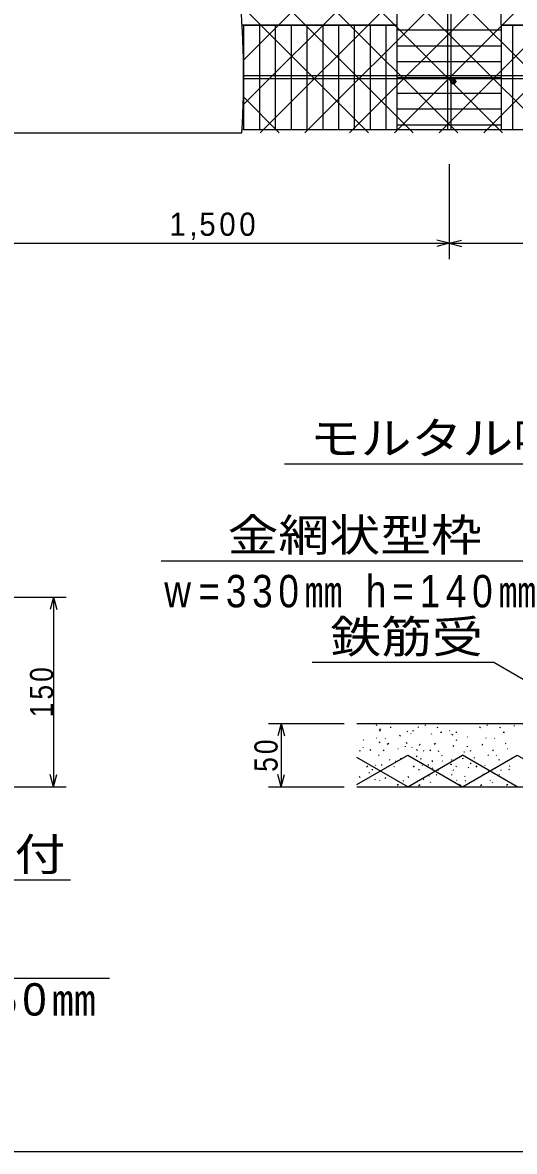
# Model space of a CAD drawing. Units: millimetres at full size, sheet at 1:20, with parts at other scales. Extents: x -7610 to 7610, y -5340 to 5340.
# Drawn here: x -3434 to -1878, y -5340 to -1768 of the extents above; entities that cross this region are included whole.
import ezdxf
from ezdxf.enums import TextEntityAlignment as Align

# ---------------------------------------------------------------- set-up
doc = ezdxf.new("R2010")
doc.units = ezdxf.units.MM
doc.header["$LTSCALE"] = 20
for name, color, linetype in [('0-0_枠', 5, 'Continuous'), ('0-1_菱形金網', 4, 'Continuous'), ('0-2_鉄筋', 2, 'Continuous'), ('0-3_eフレーム', 7, 'Continuous'), ('0-4_主アンカー・補助アンカー', 2, 'Continuous'), ('0-5_分割線', 7, 'Continuous'), ('0-6_寸法', 7, 'Continuous'), ('2-0_法面', 3, 'Continuous'), ('2-4_菱形金網', 4, 'Continuous'), ('2-7_寸法', 7, 'Continuous'), ('2-8_名称', 7, 'Continuous'), ('2-A', 3, 'Continuous'), ('3-0', 2, 'Continuous')]:
    doc.layers.add(name, color=color, linetype=linetype)
doc.styles.add('HGPｺﾞｼｯｸE', font='')
doc.styles.get('HGPｺﾞｼｯｸE').set_extended_font_data('HGPｺﾞｼｯｸE')

msp = doc.modelspace()

# ---------------------------------------------------------------- linework, layer by layer
at = {"layer": '0-0_枠'}
msp.add_line((-6760, -2116.37), (-2740.35, -2116.37), dxfattribs=at)
at = {"layer": '0-1_菱形金網'}
for p, q in [((-2735.52, -1886.59), (165, 1013.94)), ((-2736.34, -2028.82), (165, 872.52)), ((-2682.47, -2116.37), (165, 731.1)), ((-2541.05, -2116.37), (165, 589.67)), ((-2399.63, -2116.37), (165, 448.25)), ((-2258.21, -2116.37), (165, 306.83)), ((-2116.78, -2116.37), (165, 165.41)), ((-1975.36, -2116.37), (165, 23.99)), ((-3398.08, -633.97), (-1915.68, -2116.37)), ((-3274.25, -616.37), (-1774.25, -2116.37)), ((-3132.83, -616.37), (-1632.83, -2116.37)), ((-3410, -763.47), (-2057.1, -2116.37)), ((-3410, -904.89), (-2198.52, -2116.37)), ((-3410, -1046.31), (-2339.94, -2116.37)), ((-2735.67, -2003.48), (-2622.78, -2116.37))]:
    msp.add_line(p, q, dxfattribs=at)
at = {"layer": '0-2_鉄筋'}
for p, q in [((-2090, 3308.63), (-2090, -2106.37)), ((-2080, 3308.63), (-2080, -2106.37)), ((165, -1936.37), (-2735.01, -1936.37)), ((165, -1946.37), (-2735.01, -1946.37))]:
    msp.add_line(p, q, dxfattribs=at)
at = {"layer": '0-3_eフレーム'}
for p, q in [((-2250, -606.37), (-2250, -1776.37)), ((-2250, -1776.37), (-2739.76, -1776.37)), ((-2739.76, -1776.37), (-2250, -1776.37)), ((-2735, -1776.37), (-2735, -2106.37)), ((-2685, -1776.37), (-2685, -2106.37)), ((-2635, -1776.37), (-2635, -2106.37)), ((-2585, -1776.37), (-2585, -2106.37)), ((-2535, -1776.37), (-2535, -2106.37)), ((-2485, -1776.37), (-2485, -2106.37)), ((-2435, -1776.37), (-2435, -2106.37)), ((-2385, -1776.37), (-2385, -2106.37)), ((-2335, -1776.37), (-2335, -2106.37)), ((-2285, -1776.37), (-2285, -2106.37)), ((-2250, -1776.37), (-2250, -2106.37)), ((-1920, -1776.37), (-1920, -2106.37)), ((-1920, -1776.37), (-750, -1776.37)), ((-1885, -1776.37), (-1885, -2106.37)), ((-2250, -1791.37), (-1920, -1791.37)), ((-2250, -1841.37), (-1920, -1841.37)), ((-2250, -1891.37), (-1920, -1891.37)), ((-2250, -1941.37), (-1920, -1941.37)), ((-2250, -1991.37), (-1920, -1991.37)), ((-2250, -2041.37), (-1920, -2041.37)), ((-2739.76, -2106.37), (165, -2106.37)), ((-2739.76, -2106.37), (165, -2106.37)), ((-2250, -2091.37), (-1920, -2091.37))]:
    msp.add_line(p, q, dxfattribs=at)
msp.add_lwpolyline([(-750, -1776.37), (-1920, -1776.37), (-1920, -606.37)], dxfattribs=at)
at = {"layer": '0-4_主アンカー・補助アンカー'}
for p, q in [((-2079.56, -1956.98), (-2069.39, -1946.81)), ((-2079.27, -1951.02), (-2075.35, -1947.11)), ((-2077.3, -1960.37), (-2066, -1949.08)), ((-2073.5, -1962.23), (-2064.14, -1952.87))]:
    msp.add_line(p, q, dxfattribs=at)
msp.add_circle((-2072, -1954.37), 8, dxfattribs=at)
at = {"layer": '0-5_分割線'}
msp.add_arc((-5597.5, -1941.37), 2862.5, 356.49502, 15.18929, dxfattribs=at)
at = {"layer": '0-6_寸法'}
for p, q in [((-2085, -2216.37), (-2085, -2516.37)), ((-2085, -2466.37), (-2123.64, -2456.02)), ((-2085, -2466.37), (-2046.36, -2456.02)), ((-3585, -2466.37), (-2085, -2466.37)), ((-2085, -2466.37), (-2123.64, -2476.73)), ((-2085, -2466.37), (-585, -2466.37)), ((-2085, -2466.37), (-2046.36, -2476.73))]:
    msp.add_line(p, q, dxfattribs=at)
at = {"layer": '2-0_法面'}
for p, q in [((-2376.58, -3986.34), (-1814.28, -3986.34)), ((-2376.58, -4186.34), (23.42, -4186.34))]:
    msp.add_line(p, q, dxfattribs=at)
at = {"layer": '2-4_菱形金網'}
for p, q in [((-2376.58, -4179.16), (-2215.81, -4086.34)), ((-2215.81, -4186.34), (-2376.58, -4093.52)), ((-2215.81, -4086.34), (-2042.6, -4186.34)), ((-2215.81, -4186.34), (-2042.6, -4086.34)), ((-1869.4, -4186.34), (-2042.6, -4086.34))]:
    msp.add_line(p, q, dxfattribs=at)
msp.add_lwpolyline([(-2042.6, -4186.34), (-1869.4, -4086.34), (-1696.19, -4186.34)], dxfattribs=at)
at = {"layer": '2-7_寸法'}
for p, q in [((-4807.07, -3586.34), (-3296.58, -3586.34)), ((-3336.58, -3586.34), (-3346.93, -3624.98)), ((-3336.58, -3586.34), (-3326.23, -3624.98)), ((-3336.58, -3586.34), (-3336.58, -4186.34)), ((-2656.58, -3986.34), (-2416.58, -3986.34)), ((-2616.58, -3986.34), (-2626.93, -4024.98)), ((-2616.58, -3986.34), (-2606.23, -4024.98)), ((-2616.58, -3986.34), (-2616.58, -4186.34)), ((-3336.58, -4186.34), (-3346.93, -4147.7)), ((-3336.58, -4186.34), (-3326.23, -4147.7)), ((-2616.58, -4186.34), (-2626.93, -4147.7)), ((-2616.58, -4186.34), (-2606.23, -4147.7)), ((-3736.58, -4186.34), (-3296.58, -4186.34)), ((-2656.58, -4186.34), (-2416.58, -4186.34))]:
    msp.add_line(p, q, dxfattribs=at)
at = {"layer": '2-8_名称'}
for p, q in [((-1505.99, -3165.38), (-2605.99, -3165.38)), ((-1795.98, -3471.8), (-2995.98, -3471.8)), ((-1943.63, -3793.3), (-2518.63, -3793.3)), ((-1666.5, -3953.3), (-1943.63, -3793.3)), ((-3282.6, -4481.86), (-3982.6, -4481.86)), ((-3159.66, -4793.22), (-4469.66, -4793.22))]:
    msp.add_line(p, q, dxfattribs=at)
at = {"layer": '2-A'}
for p, q in [((-2316.06, -3990.39), (-2313.86, -3992.59)), ((-2269.2, -4000.13), (-2268.89, -3996.67)), ((-2184.35, -3996.67), (-2181.84, -3998.56)), ((-2162.04, -3990.39), (-2159.84, -3992.59)), ((-2121.42, -4000.13), (-2121.11, -3996.67)), ((-1988.49, -3996.67), (-1985.97, -3998.56)), ((-1966.18, -3990.39), (-1963.98, -3992.59)), ((-1923.22, -4000.13), (-1922.91, -3996.67)), ((-1880.8, -3993.85), (-1878.6, -3992.27)), ((-2314.81, -4030.78), (-2314.18, -4032.03)), ((-2304.74, -4007.67), (-2300.97, -4003.27)), ((-2304.44, -4008.15), (-2304.44, -4010.03)), ((-2287.78, -4033.6), (-2285.89, -4032.66)), ((-2240.95, -4026.38), (-2238.44, -4022.92)), ((-2218.95, -4010.66), (-2216.44, -4011.61)), ((-2206.07, -4017.26), (-2205.44, -4018.21)), ((-2198.81, -4009.87), (-2197.23, -4007.36)), ((-2141.57, -4017.58), (-2141.26, -4020.09)), ((-2112.34, -4013.18), (-2108.26, -4013.49)), ((-2084.33, -4008.39), (-2083.08, -4007.67)), ((-2077.15, -4019.78), (-2073.69, -4022.29)), ((-2064.26, -4013.18), (-2060.18, -4013.49)), ((-2028.44, -4027.63), (-2026.55, -4029.52)), ((-1968.83, -4030.78), (-1968.2, -4032.03)), ((-1941.8, -4033.6), (-1939.92, -4032.66)), ((-1914.15, -4013.18), (-1910.06, -4013.49)), ((-2369.21, -4071.63), (-2366.69, -4071.94)), ((-2356.32, -4062.83), (-2355.69, -4061.57)), ((-2355.69, -4038.95), (-2354.75, -4036.43)), ((-2336.18, -4067.86), (-2332.72, -4071.32)), ((-2306.64, -4046.8), (-2303.18, -4043.98)), ((-2294.06, -4069.43), (-2291.24, -4071.94)), ((-2280.55, -4050.89), (-2276.15, -4048.37)), ((-2247.55, -4064.72), (-2245.98, -4064.72)), ((-2224.3, -4057.8), (-2224.3, -4059.69)), ((-2221.15, -4046.18), (-2217.38, -4049.63)), ((-2202.3, -4062.83), (-2201.67, -4061.57)), ((-2188.4, -4067.86), (-2184.94, -4071.32)), ((-2178.97, -4054.66), (-2176.45, -4050.57)), ((-2167.03, -4071), (-2164.51, -4072.26)), ((-2146.28, -4069.43), (-2143.46, -4071.94)), ((-2132.77, -4050.89), (-2128.37, -4048.37)), ((-2073.38, -4055.6), (-2069.61, -4057.8)), ((-2062.06, -4039.89), (-2060.81, -4037.06)), ((-2028.44, -4057.8), (-2028.44, -4059.69)), ((-2019.32, -4071.63), (-2016.81, -4071.94)), ((-1980.77, -4054.66), (-1978.26, -4050.57)), ((-1948.09, -4069.43), (-1945.26, -4071.94)), ((-1907.23, -4047.75), (-1905.66, -4049.32)), ((-1901.57, -4064.72), (-1900, -4064.72)), ((-2306.32, -4085.14), (-2308.21, -4087.34)), ((-2274.27, -4099.6), (-2272.07, -4100.54)), ((-2255.1, -4103.69), (-2253.21, -4104.94)), ((-2238.75, -4094.57), (-2237.5, -4098.03)), ((-2189.02, -4091.43), (-2185.88, -4087.97)), ((-2176.14, -4096.77), (-2173.94, -4097.71)), ((-2138.11, -4106.83), (-2137.8, -4103.06)), ((-2119.57, -4073.2), (-2116.11, -4072.26)), ((-2108.89, -4085.77), (-2107.63, -4088.29)), ((-2107.31, -4103.69), (-2105.43, -4104.94)), ((-2078.4, -4099.6), (-2076.2, -4100.54)), ((-2042.89, -4094.57), (-2041.64, -4098.03)), ((-2038.18, -4075.4), (-2035.98, -4075.72)), ((-2007.07, -4093), (-2005.18, -4095.2)), ((-1960.34, -4085.14), (-1962.23, -4087.34)), ((-1936.46, -4085.77), (-1935.2, -4086.72)), ((-1928.29, -4099.6), (-1926.09, -4100.54)), ((-2345.92, -4124.11), (-2342.46, -4120.03)), ((-2339.32, -4142.65), (-2337.12, -4141.4)), ((-2327.38, -4133.86), (-2327.06, -4130.4)), ((-2318.26, -4117.51), (-2317.32, -4119.08)), ((-2300.04, -4116.26), (-2297.21, -4117.2)), ((-2259.18, -4122.54), (-2257.92, -4120.97)), ((-2198.14, -4124.11), (-2194.68, -4120.03)), ((-2179.6, -4133.86), (-2179.28, -4130.4)), ((-2170.48, -4117.51), (-2169.54, -4119.08)), ((-2152.26, -4116.26), (-2149.43, -4117.2)), ((-2137.17, -4127.57), (-2134.97, -4126)), ((-2120.83, -4132.28), (-2118.94, -4133.54)), ((-2081.86, -4113.43), (-2077.46, -4115.31)), ((-2072.75, -4132.28), (-2070.86, -4133.54)), ((-2063.32, -4122.54), (-2062.06, -4120.97)), ((-2024.35, -4124.11), (-2022.15, -4126.31)), ((-2018.07, -4111.86), (-2015.24, -4111.23)), ((-1999.94, -4124.11), (-1996.48, -4120.03)), ((-1972.28, -4117.51), (-1971.34, -4119.08)), ((-1938.97, -4127.57), (-1936.77, -4126)), ((-1922.63, -4132.28), (-1920.74, -4133.54)), ((-1896.55, -4130.4), (-1894.03, -4132.28)), ((-1894.35, -4120.97), (-1892.15, -4120.03)), ((-2369.42, -4153.82), (-2365.96, -4156.33)), ((-2320.7, -4161.68), (-2318.82, -4163.56)), ((-2305.31, -4166.7), (-2305.31, -4167.65)), ((-2287.99, -4156.65), (-2285.79, -4160.1)), ((-2249.02, -4180.85), (-2245.56, -4178.02)), ((-2230.16, -4167.65), (-2228.28, -4166.7)), ((-2215.39, -4153.82), (-2211.94, -4156.33)), ((-2166.68, -4161.68), (-2164.8, -4163.56)), ((-2148.46, -4151.3), (-2147.83, -4152.25)), ((-2144.06, -4172.99), (-2143.11, -4170.48)), ((-2125.75, -4147.53), (-2123.55, -4149.1)), ((-2077.67, -4147.53), (-2075.47, -4149.1)), ((-2061.33, -4164.82), (-2060.7, -4166.08)), ((-2053.16, -4180.85), (-2049.7, -4178.02)), ((-2035.87, -4151.62), (-2035.56, -4154.13)), ((-2034.3, -4167.65), (-2032.42, -4166.7)), ((-1978.05, -4146.28), (-1976.48, -4146.28)), ((-1955.42, -4166.7), (-1955.42, -4167.65)), ((-1948.19, -4172.99), (-1947.25, -4170.48)), ((-1927.56, -4147.53), (-1925.36, -4149.1)), ((-1903.04, -4180.85), (-1899.59, -4178.02)), ((-2181.45, -4182.1), (-2177.05, -4179.27)), ((-1985.59, -4182.1), (-1981.19, -4179.27))]:
    msp.add_line(p, q, dxfattribs=at)
at = {"layer": '3-0', "color": 1}
msp.add_lwpolyline([(-7610, 5340), (-7610, -5340), (7610, -5340), (7610, 5340)], dxfattribs=at)

# ---------------------------------------------------------------- texts
at = {"layer": '0-6_寸法', "color": 3, "insert": (-2970, -2456.37), "char_height": 73.31, "attachment_point": 7, "style": 'HGPｺﾞｼｯｸE'}
msp.add_mtext('\\T1.22;\\W0.95;1,500', dxfattribs=at)
at = {"layer": '2-7_寸法', "color": 3, "char_height": 73.31, "attachment_point": 7, "rotation": 90, "style": 'HGPｺﾞｼｯｸE'}
for s, insert in [('\\T1.21;\\W0.85;150', (-3336.58, -3966.34)), ('\\T1.21;\\W0.85;50', (-2626.58, -4138.84))]:
    msp.add_mtext(s, dxfattribs=dict(at, insert=insert))
at = {"layer": '2-8_名称', "color": 2, "style": 'HGPｺﾞｼｯｸE', "width": 1.15}
for s, p in [('モルタル吹付', (-2525.99, -3165.38)), ('金網状型枠', (-2785.98, -3471.8)), ('鉄筋受', (-2461.13, -3793.3)), ('枠内吹付', (-3942.6, -4481.86))]:
    msp.add_text(s, height=102.6, dxfattribs=at).set_placement(p, align=Align.BOTTOM_LEFT)
at = {"layer": '2-8_名称', "color": 2, "char_height": 102.6, "attachment_point": 7, "style": 'HGPｺﾞｼｯｸE'}
for s, insert in [('\\T1.28;\\W0.85;w=330㎜\\~h=140㎜', (-2985.98, -3619.8)), ('\\T1.21;φ2.0㎜\\~網目50㎜', (-4419.66, -4941.22))]:
    msp.add_mtext(s, dxfattribs=dict(at, insert=insert))

doc.saveas('drawing.dxf')
